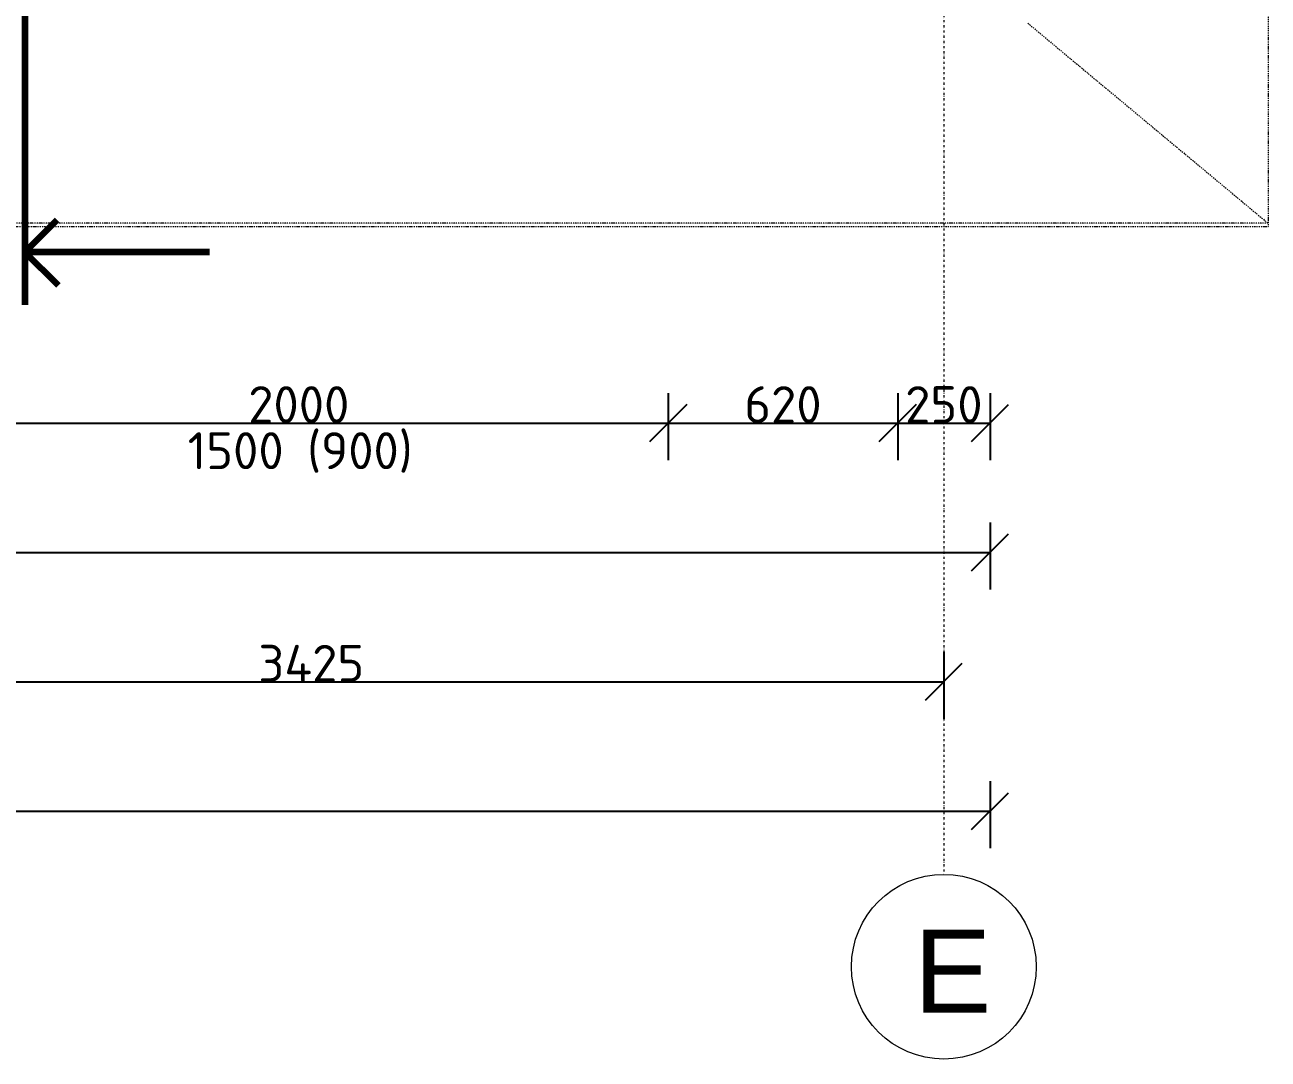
# Model space of a CAD drawing. Extents: x 43000 to 200282, y 3579 to 63943.
# Drawn here: x 59492 to 62858, y 7726 to 10525 of the extents above; entities that cross this region are included whole.
import ezdxf

# ---------------------------------------------------------------- set-up
doc = ezdxf.new("R2010")
doc.units = 0
doc.header["$MEASUREMENT"] = 0
for name, pattern in [('Bodkočiarkovaná 6mm', [14, 6, -4, 0, -4]), ('Nad rovinou rezu _viditeľná hrana_', [6, 3, -1.5, 0, -1.5]), ('Čiarkovaná rez', [11, 7, -2, 0, -2])]:
    doc.linetypes.add(name, pattern=pattern)
doc.layers.get('Defpoints').update_dxf_attribs({"color": 242, "linetype": 'CONTINUOUS'})
for name, color, linetype, lineweight in [('Dimensions', 7, 'CONTINUOUS', 9), ('Grids', 7, 'CONTINUOUS', 9), ('Grids-1', 7, 'Bodkočiarkovaná 6mm', 9), ('Sections-1', 7, 'Čiarkovaná rez', 100), ('Sections-2', 7, 'CONTINUOUS', 100), ('Window Tags', 7, 'CONTINUOUS', 9)]:
    doc.layers.add(name, color=color, linetype=linetype, lineweight=lineweight)
doc.layers.add('koty', color=7, linetype='CONTINUOUS')
doc.layers.add('Roofs-1', color=7, linetype='Nad rovinou rezu _viditeľná hrana_', lineweight=9, true_color=0x666666)
doc.styles.add('ISOCPEUR', font='arial.ttf')
doc.styles.add('ISOCPEUR_2', font='isocpeur.ttf', dxfattribs={"height": 100})
doc.dimstyles.new('CS_Priebežná_-_2_0_mm__stavbárska_čiarka_čERVENA', dxfattribs={"dimscale": 304.8, "dimtxt": 99.598118, "dimasz": 0.328084, "dimexe": 0.328084, "dimexo": 0.0625, "dimgap": 0, "dimtad": 1, "dimdec": 0, "dimrnd": 5, "dimzin": 0, "dimdsep": 46, "dimtxsty": 'ISOCPEUR_2', "dimblk1": 'OBLIQUE', "dimblk2": 'OBLIQUE', "dimsah": 1, "dimcen": 0.09, "dimazin": 0, "dimtfac": 1, "dimtdec": 4, "dimtix": 1, "dimtmove": 0, "dimatfit": 3, "dimfxl": 0.328084, "dimfxlon": 1, "dimtvp": 1, "dimtolj": 1, "dimtzin": 0, "dimarcsym": 2})

# ---------------------------------------------------------------- blocks, each defined once
blk = doc.blocks.new('Grid - 10mm-533212-PODLAHA 1NP')
at = {"layer": 'Grids'}
blk.add_circle((0, 0), 5, dxfattribs=at)
blk = doc.blocks.new('Section - Názov pohladu vpravo-25019-PODLAHA 1NP')
at = {"layer": 'Sections-2'}
for p, q in [((0, 0), (-12, 0)), ((-9.143, 0), (-10.939, -1.797)), ((-9.143, 0), (-7.399, -1.744)), ((-9.143, -10), (-9.143, 0))]:
    blk.add_line(p, q, dxfattribs=at)
blk = doc.blocks.new('_Oblique')
at = {"layer": 'koty', "color": 0, "lineweight": -2}
blk.add_line((-0.5, -0.5), (0.5, 0.5), dxfattribs=at)
blk = doc.blocks.new('*D377')
at = {"layer": 'Defpoints', "color": 0, "transparency": 16777216}
for p in [(46369.8, 8497.1), (62105.2, 8497.1), (62105.2, 8397.1)]:
    blk.add_point(p, dxfattribs=at)
at = {"layer": 'Dimensions', "color": 0, "lineweight": -2, "transparency": 16777216}
for p, q in [((46369.8, 8478.1), (46369.8, 8297.1)), ((62105.2, 8478.1), (62105.2, 8297.1)), ((46369.8, 8397.1), (62105.2, 8397.1))]:
    blk.add_line(p, q, dxfattribs=at)
at = {"layer": 'Dimensions', "color": 0, "lineweight": -2, "transparency": 16777216, "xscale": 100, "yscale": 100, "zscale": 100, "rotation": 180}
blk.add_blockref('_Oblique', (46369.8, 8397.1), dxfattribs=at)
at = {"layer": 'Dimensions', "color": 0, "lineweight": -2, "transparency": 16777216, "xscale": 100, "yscale": 100, "zscale": 100}
blk.add_blockref('_Oblique', (62105.2, 8397.1), dxfattribs=at)
at = {"layer": 'Dimensions', "color": 0, "transparency": 16777216, "insert": (54237.5, 8447.1), "char_height": 100, "width": 399.925, "attachment_point": 5, "style": 'ISOCPEUR_2'}
blk.add_mtext('\\A1;15735', dxfattribs=at)
blk = doc.blocks.new('*D381')
at = {"layer": 'Defpoints', "color": 0, "transparency": 16777216}
for p in [(58555.3, 8847.1), (61980.2, 8847.1), (61980.2, 8747.1)]:
    blk.add_point(p, dxfattribs=at)
at = {"layer": 'Dimensions', "color": 0, "lineweight": -2, "transparency": 16777216}
for p, q in [((58555.3, 8828.1), (58555.3, 8647.1)), ((61980.2, 8828.1), (61980.2, 8647.1)), ((58555.3, 8747.1), (61980.2, 8747.1))]:
    blk.add_line(p, q, dxfattribs=at)
at = {"layer": 'Dimensions', "color": 0, "lineweight": -2, "transparency": 16777216, "xscale": 100, "yscale": 100, "zscale": 100, "rotation": 180}
blk.add_blockref('_Oblique', (58555.3, 8747.1), dxfattribs=at)
at = {"layer": 'Dimensions', "color": 0, "lineweight": -2, "transparency": 16777216, "xscale": 100, "yscale": 100, "zscale": 100}
blk.add_blockref('_Oblique', (61980.2, 8747.1), dxfattribs=at)
at = {"layer": 'Dimensions', "color": 0, "transparency": 16777216, "insert": (60267.8, 8797.1), "char_height": 100, "width": 351.658, "attachment_point": 5, "style": 'ISOCPEUR_2'}
blk.add_mtext('\\A1;3425', dxfattribs=at)
blk = doc.blocks.new('*D383')
at = {"layer": 'Defpoints', "color": 0, "transparency": 16777216}
for p in [(56469.3, 9197.1), (62105.2, 9197.1), (62105.2, 9097.1)]:
    blk.add_point(p, dxfattribs=at)
at = {"layer": 'Dimensions', "color": 0, "lineweight": -2, "transparency": 16777216}
for p, q in [((56469.3, 9178.1), (56469.3, 8997.1)), ((62105.2, 9178.1), (62105.2, 8997.1)), ((56469.3, 9097.1), (62105.2, 9097.1))]:
    blk.add_line(p, q, dxfattribs=at)
at = {"layer": 'Dimensions', "color": 0, "lineweight": -2, "transparency": 16777216, "xscale": 100, "yscale": 100, "zscale": 100, "rotation": 180}
blk.add_blockref('_Oblique', (56469.3, 9097.1), dxfattribs=at)
at = {"layer": 'Dimensions', "color": 0, "lineweight": -2, "transparency": 16777216, "xscale": 100, "yscale": 100, "zscale": 100}
blk.add_blockref('_Oblique', (62105.2, 9097.1), dxfattribs=at)
at = {"layer": 'Dimensions', "color": 0, "transparency": 16777216, "insert": (59287.3, 9147.1), "char_height": 100, "width": 340.166, "attachment_point": 5, "style": 'ISOCPEUR_2'}
blk.add_mtext('\\A1;5635', dxfattribs=at)
blk = doc.blocks.new('*D387')
at = {"layer": 'Defpoints', "color": 0, "transparency": 16777216}
for p in [(59234, 9547.1), (61234, 9547.1), (61234, 9447.1)]:
    blk.add_point(p, dxfattribs=at)
at = {"layer": 'Dimensions', "color": 0, "lineweight": -2, "transparency": 16777216}
for p, q in [((59234, 9528.1), (59234, 9347.1)), ((61234, 9528.1), (61234, 9347.1)), ((59234, 9447.1), (61234, 9447.1))]:
    blk.add_line(p, q, dxfattribs=at)
at = {"layer": 'Dimensions', "color": 0, "lineweight": -2, "transparency": 16777216, "xscale": 100, "yscale": 100, "zscale": 100, "rotation": 180}
blk.add_blockref('_Oblique', (59234, 9447.1), dxfattribs=at)
at = {"layer": 'Dimensions', "color": 0, "lineweight": -2, "transparency": 16777216, "xscale": 100, "yscale": 100, "zscale": 100}
blk.add_blockref('_Oblique', (61234, 9447.1), dxfattribs=at)
at = {"layer": 'Dimensions', "color": 0, "transparency": 16777216, "insert": (60234, 9497.1), "char_height": 100, "width": 340.166, "attachment_point": 5, "style": 'ISOCPEUR_2'}
blk.add_mtext('\\A1;2000', dxfattribs=at)
blk = doc.blocks.new('*D388')
at = {"layer": 'Defpoints', "color": 0, "transparency": 16777216}
for p in [(61234, 9547.1), (61855.2, 9547.1), (61855.2, 9447.1)]:
    blk.add_point(p, dxfattribs=at)
at = {"layer": 'Dimensions', "color": 0, "lineweight": -2, "transparency": 16777216}
for p, q in [((61234, 9528.1), (61234, 9347.1)), ((61855.2, 9528.1), (61855.2, 9347.1)), ((61234, 9447.1), (61855.2, 9447.1))]:
    blk.add_line(p, q, dxfattribs=at)
at = {"layer": 'Dimensions', "color": 0, "lineweight": -2, "transparency": 16777216, "xscale": 100, "yscale": 100, "zscale": 100, "rotation": 180}
blk.add_blockref('_Oblique', (61234, 9447.1), dxfattribs=at)
at = {"layer": 'Dimensions', "color": 0, "lineweight": -2, "transparency": 16777216, "xscale": 100, "yscale": 100, "zscale": 100}
blk.add_blockref('_Oblique', (61855.2, 9447.1), dxfattribs=at)
at = {"layer": 'Dimensions', "color": 0, "transparency": 16777216, "insert": (61544.6, 9497.1), "char_height": 100, "width": 255.124, "attachment_point": 5, "style": 'ISOCPEUR_2'}
blk.add_mtext('\\A1;620', dxfattribs=at)
blk = doc.blocks.new('*D389')
at = {"layer": 'Defpoints', "color": 0, "transparency": 16777216}
for p in [(61855.2, 9547.1), (62105.2, 9547.1), (62105.2, 9447.1)]:
    blk.add_point(p, dxfattribs=at)
at = {"layer": 'Dimensions', "color": 0, "lineweight": -2, "transparency": 16777216}
for p, q in [((61855.2, 9528.1), (61855.2, 9347.1)), ((62105.2, 9528.1), (62105.2, 9347.1)), ((61855.2, 9447.1), (62105.2, 9447.1))]:
    blk.add_line(p, q, dxfattribs=at)
at = {"layer": 'Dimensions', "color": 0, "lineweight": -2, "transparency": 16777216, "xscale": 100, "yscale": 100, "zscale": 100, "rotation": 180}
blk.add_blockref('_Oblique', (61855.2, 9447.1), dxfattribs=at)
at = {"layer": 'Dimensions', "color": 0, "lineweight": -2, "transparency": 16777216, "xscale": 100, "yscale": 100, "zscale": 100}
blk.add_blockref('_Oblique', (62105.2, 9447.1), dxfattribs=at)
at = {"layer": 'Dimensions', "color": 0, "transparency": 16777216, "insert": (61980.2, 9497.1), "char_height": 100, "width": 255.124, "attachment_point": 5, "style": 'ISOCPEUR_2'}
blk.add_mtext('\\A1;250', dxfattribs=at)

msp = doc.modelspace()

# ---------------------------------------------------------------- linework, layer by layer
at = {"layer": 'Grids-1'}
msp.add_line((61980.2, 26005.6), (61980.2, 8226.1), dxfattribs=at)
at = {"layer": 'Roofs-1'}
for p, q in [((62858.1, 24229.2), (62858.1, 9979.2)), ((62207.5, 10529.2), (62858.1, 9987.8)), ((45569.8, 9979.2), (62858.1, 9979.2)), ((62858.1, 9987.8), (54505.2, 9987.8))]:
    msp.add_line(p, q, dxfattribs=at)
at = {"layer": 'Sections-2'}
msp.add_line((59492.4, 12097.2), (59492.4, 10367.1), dxfattribs=at)

# ---------------------------------------------------------------- block references
at = {"layer": 'Grids', "xscale": 49.99999999999998, "yscale": 49.99999999999998, "zscale": 49.99999999999998, "rotation": 180}
msp.add_blockref('Grid - 10mm-533212-PODLAHA 1NP', (61980.2, 7976.1), dxfattribs=at)
at = {"layer": 'Sections-1', "xscale": 49.99999999999998, "yscale": 49.99999999999998, "zscale": 49.99999999999998, "rotation": 89.99999999999937}
msp.add_blockref('Section - Názov pohladu vpravo-25019-PODLAHA 1NP', (59492.4, 10367.1), dxfattribs=at)

# ---------------------------------------------------------------- texts
at = {"layer": 'Grids', "insert": (61899.3, 8076.7), "char_height": 225, "width": 192.405, "attachment_point": 1, "style": 'ISOCPEUR'}
msp.add_mtext('E', dxfattribs=at)
at = {"layer": 'Window Tags', "insert": (59933.1, 9422.5), "char_height": 100, "width": 761.603, "attachment_point": 1, "style": 'ISOCPEUR_2'}
msp.add_mtext('1500 (900)', dxfattribs=at)

# ---------------------------------------------------------------- dimensions: what is measured, and where the dimension line sits
at = {"layer": 'Dimensions'}
for base, p1, p2, override, picture, middle in [((61234, 9447.1), (59234, 9547.1), (61234, 9547.1), {"dimpost": '<>', "dimfxl": 2000}, '*D387', (60234, 9497.1)), ((61855.2, 9447.1), (61234, 9547.1), (61855.2, 9547.1), {"dimpost": '<>', "dimfxl": 621.183265}, '*D388', (61544.6, 9497.1)), ((62105.2, 9447.1), (61855.2, 9547.1), (62105.2, 9547.1), {"dimpost": '<>', "dimfxl": 250}, '*D389', (61980.2, 9497.1)), ((62105.2, 9097.1), (56469.3, 9197.1), (62105.2, 9197.1), {"dimpost": '<>', "dimfxl": 5635.881721}, '*D383', (59287.3, 9147.1)), ((61980.2, 8747.1), (58555.3, 8847.1), (61980.2, 8847.1), {"dimpost": '<>', "dimfxl": 3424.925598}, '*D381', (60267.8, 8797.1)), ((62105.2, 8397.1), (46369.8, 8497.1), (62105.2, 8497.1), {"dimpost": '<>', "dimfxl": 15735.452087}, '*D377', (54237.5, 8447.1))]:
    dim = msp.add_linear_dim(base=base, p1=p1, p2=p2, dimstyle='CS_Priebežná_-_2_0_mm__stavbárska_čiarka_čERVENA', override=override, dxfattribs=at)
    dim.commit()
    dim.dimension.update_dxf_attribs({"geometry": picture, "text_midpoint": middle})

doc.saveas('drawing.dxf')
